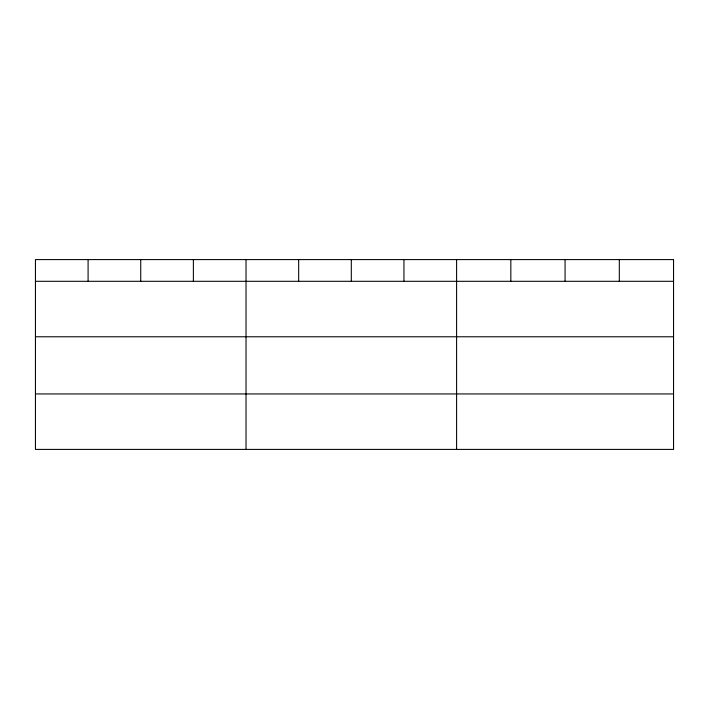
<?xml version="1.0" encoding="UTF-8"?>
<svg xmlns="http://www.w3.org/2000/svg" width="709" height="709" viewBox="0 0 709 709"><rect width="100%" height="100%" fill="white"/><g stroke="black" fill="none" stroke-linecap="round" stroke-linejoin="round"><path stroke-width="1.06" d="M35.45 281.305L673.55 281.305M35.45 336.775L673.55 336.775M35.45 393.938L673.55 393.938M619.311 259.591L619.311 281.305M565.073 259.591L565.073 281.305M510.834 259.591L510.834 281.305M456.596 259.591L456.596 449.409M403.953 259.591L403.953 281.305M351.309 259.591L351.309 281.305M298.666 259.591L298.666 281.305M246.023 259.591L246.023 449.409M193.38 259.591L193.38 281.305M140.737 259.591L140.737 281.305M88.093 259.591L88.093 281.305M673.55 259.591L35.45 259.591L35.45 449.409L673.55 449.409L673.55 259.591"/></g></svg>
